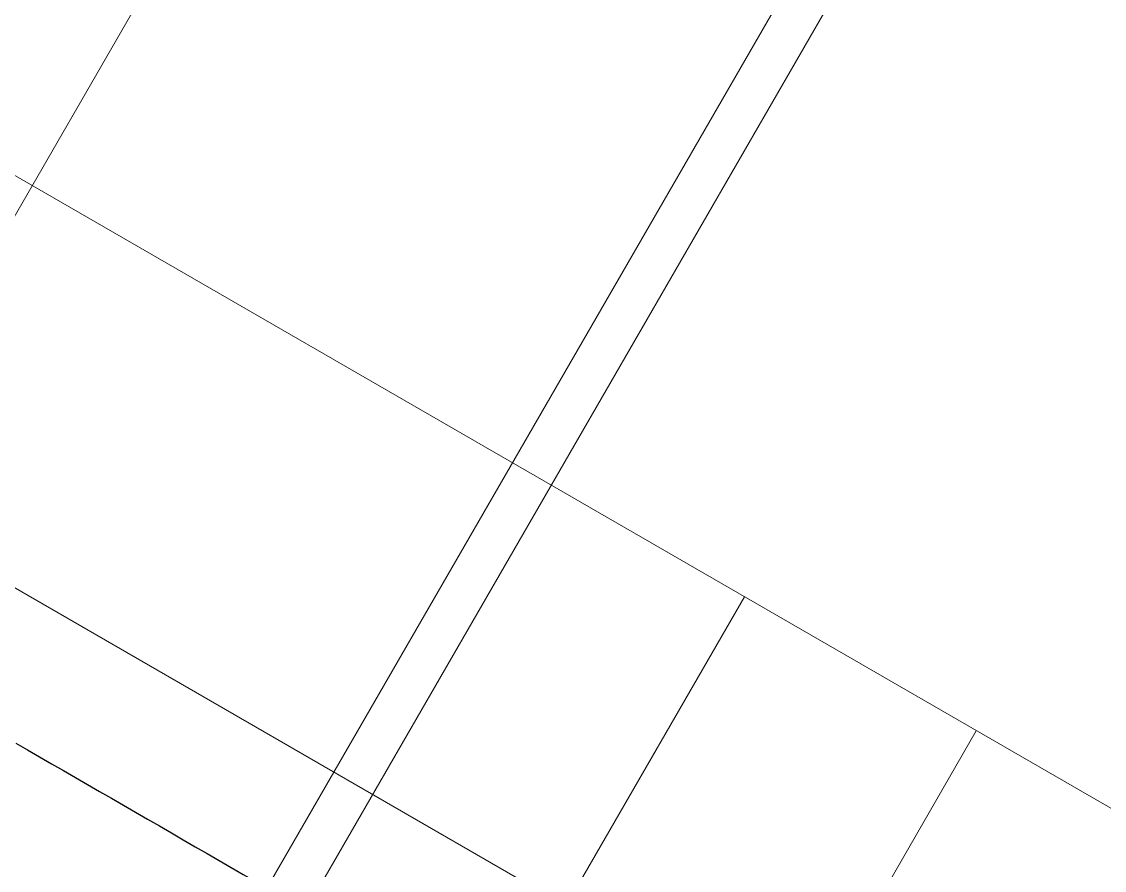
# Model space of a CAD drawing. Header units: millimetres. Extents: x 861 to 27901, y 673 to 17923.
# Drawn here: x 11266.72 to 11276.34, y 7000.12 to 7007.66 of the extents above; entities that cross this region are included whole.
import ezdxf

# ---------------------------------------------------------------- set-up
doc = ezdxf.new("R2010")
doc.units = ezdxf.units.MM
doc.header["$LTSCALE"] = 33.3
doc.linetypes.add('HIDDEN', pattern=[1.905, 1.27, -0.635])

msp = doc.modelspace()

# ---------------------------------------------------------------- linework, layer by layer
at = {"color": 1, "linetype": 'HIDDEN', "lineweight": 18}
for p, q in [((11270.9797, 7013.411), (11264.6369, 7002.4248)), ((11338.3705, 6964.89), (11255.9744, 7012.4615)), ((11268.9023, 6999.9622), (11275.2452, 7010.9483)), ((11269.2457, 6999.7639), (11275.5885, 7010.7501)), ((11273.6168, 6998.6135), (11254.3897, 7009.7143)), ((11273.1426, 7002.5494), (11269.9712, 6997.0563)), ((11273.6168, 6998.6135), (11275.2025, 7001.3601))]:
    msp.add_line(p, q, dxfattribs=at)
at = {"color": 7, "linetype": 'Continuous', "lineweight": 25}
msp.add_open_spline([(11266.6708, 7001.2506), (11268.9389, 6999.9411), (11273.475, 6997.3221), (11280.5479, 6993.2386), (11287.7353, 6989.0889), (11294.9945, 6984.8979), (11302.2536, 6980.7068), (11309.4411, 6976.5571), (11316.5139, 6972.4736), (11321.05, 6969.8547), (11323.3181, 6968.5452)], degree=3, dxfattribs=at)

doc.saveas('drawing.dxf')
